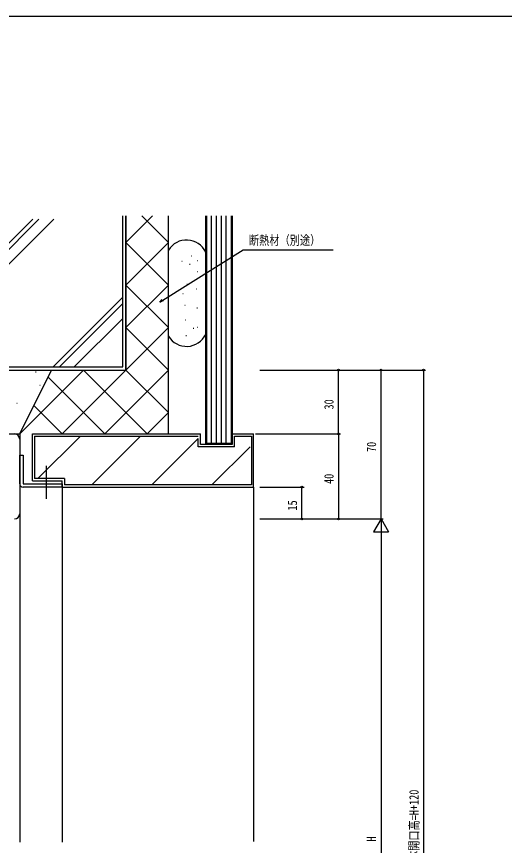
# Model space of a CAD drawing. Units: millimetres, scale not verified. Extents: x -567 to 567, y -403 to 403.
# Drawn here: x -311.4 to -81.8, y 9.4 to 399 of the extents above; entities that cross this region are included whole.
import ezdxf
from ezdxf.enums import TextEntityAlignment as Align

# ---------------------------------------------------------------- set-up
doc = ezdxf.new("R2010")
doc.units = ezdxf.units.MM
doc.header["$LTSCALE"] = 2
for name, color, linetype in [('0-2_YKK_11', 7, 'Continuous'), ('0-3_YKK_12', 2, 'Continuous'), ('0-4_YKK_13', 4, 'Continuous'), ('0-5_YKK_D', 6, 'Continuous'), ('0-6_YKK_ZWAK', 7, 'Continuous'), ('0-7_YSS_K', 3, 'Continuous'), ('0-8_YSS_KE', 3, 'Continuous')]:
    doc.layers.add(name, color=color, linetype=linetype)
doc.styles.add('ＭＳ ゴシック', font='')
doc.styles.get('ＭＳ ゴシック').set_extended_font_data('MS Gothic')

msp = doc.modelspace()

# ---------------------------------------------------------------- linework, layer by layer
at = {"layer": '0-2_YKK_11'}
msp.add_line((-309.914, 200.315), (-309.914, 165.315), dxfattribs=at)
for points in [[(-309.914, 179.415), (-309.914, 192.815), (-308.314, 192.815), (-308.314, 179.415)], [(-308.314, 179.415), (-289.914, 179.415), (-289.914, 177.815), (-308.314, 177.815)]]:
    msp.add_lwpolyline(points, dxfattribs=at)
for centre, radius, start, end in [((-312.414, 200.315), 2.5, 360, 89.99998), ((-308.314, 179.415), 1.6, 180, 270), ((-312.414, 165.315), 2.5, 270, 360)]:
    msp.add_arc(centre, radius, start, end, dxfattribs=at)
at = {"layer": '0-3_YKK_12'}
for p, q in [((-389.914, 202.815), (-309.914, 202.815)), ((-309.914, 202.815), (-309.914, 10.865)), ((-289.914, 177.825), (-289.914, 10.865))]:
    msp.add_line(p, q, dxfattribs=at)
at = {"layer": '0-4_YKK_13'}
msp.add_line((-297.412, 187.754), (-297.412, 172.227), dxfattribs=at)
at = {"layer": '0-5_YKK_D'}
for p, q in [((-196.914, 232.815), (-138.914, 232.815)), ((-196.914, 232.815), (-118.914, 232.815)), ((-196.914, 232.815), (-158.914, 232.815)), ((-159.914, 202.815), (-159.914, 232.815)), ((-139.914, 162.815), (-139.914, 232.815)), ((-119.914, 232.815), (-119.914, -187.182)), ((-198.914, 202.815), (-158.914, 202.815)), ((-196.914, 202.815), (-158.914, 202.815)), ((-159.914, 202.815), (-159.914, 162.815)), ((-196.914, 177.815), (-176.11, 177.815)), ((-177.11, 162.815), (-177.11, 177.815)), ((-196.914, 162.815), (-158.914, 162.815)), ((-196.914, 162.815), (-138.914, 162.815)), ((-196.914, 162.815), (-138.914, 162.815)), ((-196.914, 162.815), (-176.11, 162.815)), ((-139.914, 162.815), (-143.414, 156.753)), ((-139.914, 162.815), (-136.414, 156.753)), ((-139.914, 162.815), (-139.914, 150.69)), ((-143.414, 156.753), (-136.414, 156.753)), ((-139.914, 155.815), (-139.914, -130.186))]:
    msp.add_line(p, q, dxfattribs=at)
for points in [[(-244.038, 264.78), (-242.597, 265.682), (-204.754, 289.375), (-162.374, 289.375)], [(-242.355, 265.296), (-244.038, 264.78), (-242.839, 266.068)]]:
    msp.add_lwpolyline(points, dxfattribs=at)
for centre in [(-159.914, 232.815), (-139.914, 232.815), (-119.914, 232.815), (-159.914, 202.815), (-159.914, 202.815), (-177.11, 177.815), (-177.11, 162.815), (-159.914, 162.815)]:
    msp.add_circle(centre, 0.425, dxfattribs=at)
at = {"layer": '0-6_YKK_ZWAK'}
msp.add_line((537.3, 399), (-562.7, 399), dxfattribs=at)
at = {"layer": '0-7_YSS_K'}
for p, q in [((-259.915, 292.815), (-247.403, 305.326)), ((-239.915, 292.815), (-252.426, 305.326)), ((-219.614, 198.315), (-219.615, 305.326)), ((-217.314, 198.315), (-217.315, 305.326)), ((-215.014, 198.315), (-215.015, 305.326)), ((-212.714, 198.315), (-212.715, 305.326)), ((-373.327, 234.315), (-303.816, 303.826)), ((-370.357, 234.315), (-300.846, 303.826)), ((-363.427, 234.315), (-293.916, 303.826)), ((-239.915, 272.815), (-259.915, 292.815)), ((-259.915, 272.815), (-239.915, 292.815)), ((-229.24, 286.481), (-229.04, 286.481)), ((-233.669, 284.02), (-233.469, 284.02)), ((-229.978, 282.544), (-229.778, 282.544)), ((-226.287, 284.266), (-226.087, 284.266)), ((-226.287, 279.099), (-226.087, 279.099)), ((-239.915, 252.815), (-259.915, 272.815)), ((-259.915, 252.815), (-239.915, 272.815)), ((-231.208, 273.193), (-231.008, 273.193)), ((-226.779, 270.979), (-226.579, 270.979)), ((-294.131, 234.315), (-261.414, 267.032)), ((-233.177, 268.764), (-232.977, 268.764)), ((-291.161, 234.315), (-261.414, 264.062)), ((-232.192, 263.351), (-231.992, 263.351)), ((-226.533, 262.12), (-226.333, 262.12)), ((-284.231, 234.315), (-261.414, 257.132)), ((-231.946, 256.461), (-231.746, 256.461)), ((-259.915, 232.815), (-239.915, 252.815)), ((-239.915, 232.815), (-259.915, 252.815)), ((-228.255, 252.524), (-228.055, 252.524)), ((-226.287, 253.016), (-226.087, 253.016)), ((-231.7, 249.079), (-231.5, 249.079)), ((-289.915, 202.815), (-249.915, 242.815)), ((-239.913, 232.816), (-249.912, 242.815)), ((-309.914, 202.815), (-294.914, 232.815)), ((-309.914, 202.816), (-279.915, 232.815)), ((-302.426, 231.982), (-302.226, 231.982)), ((-249.912, 202.815), (-279.912, 232.815)), ((-269.915, 202.815), (-239.913, 232.816)), ((-239.913, 212.816), (-259.914, 232.817)), ((-269.912, 202.815), (-296.58, 229.483)), ((-300.414, 225.744), (-300.214, 225.744)), ((-302.225, 218.7), (-302.025, 218.7)), ((-311.281, 217.292), (-311.081, 217.292)), ((-289.912, 202.815), (-303.247, 216.15)), ((-249.914, 202.815), (-239.913, 212.816)), ((-302.914, 201.815), (-225.914, 201.815)), ((-302.914, 201.815), (-302.914, 181.814)), ((-301.336, 181.814), (-281.336, 201.815)), ((-276.051, 178.815), (-253.051, 201.815)), ((-247.767, 178.815), (-225.914, 200.668)), ((-225.914, 196.815), (-225.914, 200.668)), ((-208.914, 196.815), (-208.914, 201.815)), ((-208.914, 201.815), (-200.914, 201.815)), ((-200.914, 201.815), (-200.914, 178.815)), ((-208.914, 196.815), (-225.914, 196.815)), ((-219.483, 178.815), (-201.483, 196.815)), ((-288.914, 181.814), (-302.914, 181.814)), ((-288.914, 181.814), (-288.914, 178.815)), ((-200.914, 178.815), (-288.914, 178.815)), ((-199.914, 177.816), (-199.914, 11.257))]:
    msp.add_line(p, q, dxfattribs=at)
for points in [[(-439.914, 305.325), (-439.914, 202.815), (-404.914, 202.815), (-387.594, 232.815), (-259.914, 232.815), (-259.914, 305.326)], [(-438.414, 305.325), (-438.414, 204.315), (-405.78, 204.315), (-388.46, 234.315), (-261.414, 234.315), (-261.414, 305.326)], [(-209.915, 305.326), (-209.914, 197.815), (-222.414, 197.815), (-222.415, 305.326)], [(-210.415, 305.326), (-210.414, 198.315), (-221.914, 198.315), (-221.915, 305.326)]]:
    msp.add_lwpolyline(points, dxfattribs=at)
at = {"layer": '0-8_YSS_KE'}
for p, q in [((-259.915, 305.326), (-259.915, 232.815)), ((-239.915, 232.815), (-239.915, 305.326)), ((-239.915, 248.695), (-239.915, 289.23)), ((-221.915, 250.84), (-221.915, 287.085)), ((-239.915, 202.815), (-239.915, 232.815)), ((-303.914, 202.815), (-224.914, 202.815)), ((-303.914, 180.815), (-303.914, 202.815)), ((-224.914, 197.815), (-224.914, 202.815)), ((-209.914, 202.815), (-199.914, 202.815)), ((-209.914, 197.815), (-209.914, 202.815)), ((-199.914, 177.815), (-199.914, 202.815)), ((-209.914, 197.815), (-224.914, 197.815)), ((-303.914, 180.815), (-289.914, 180.815)), ((-289.914, 177.815), (-289.914, 180.815)), ((-289.914, 177.815), (-199.914, 177.815))]:
    msp.add_line(p, q, dxfattribs=at)
for centre, start, end in [((-231.415, 283.962), 25.84407, 148.21167), ((-231.415, 253.962), 211.78833, 334.15817)]:
    msp.add_arc(centre, 10, start, end, dxfattribs=at)

# ---------------------------------------------------------------- texts
at = {"layer": '0-5_YKK_D', "style": 'ＭＳ ゴシック', "width": 0.8}
msp.add_text('断熱材（別途）', height=4.399, dxfattribs=at).set_placement((-202.054, 290.375), align=Align.BOTTOM_LEFT)
for s, p in [('30', (-160.914, 214.295)), ('70', (-140.914, 194.295)), ('40', (-160.914, 179.295)), ('15', (-178.11, 166.795)), ('躯体開口高=H+120', (-120.914, -2.783)), ('H', (-140.914, 11.215))]:
    msp.add_text(s, height=4.399, rotation=90, dxfattribs=at).set_placement(p, align=Align.BOTTOM_LEFT)

doc.saveas('drawing.dxf')
